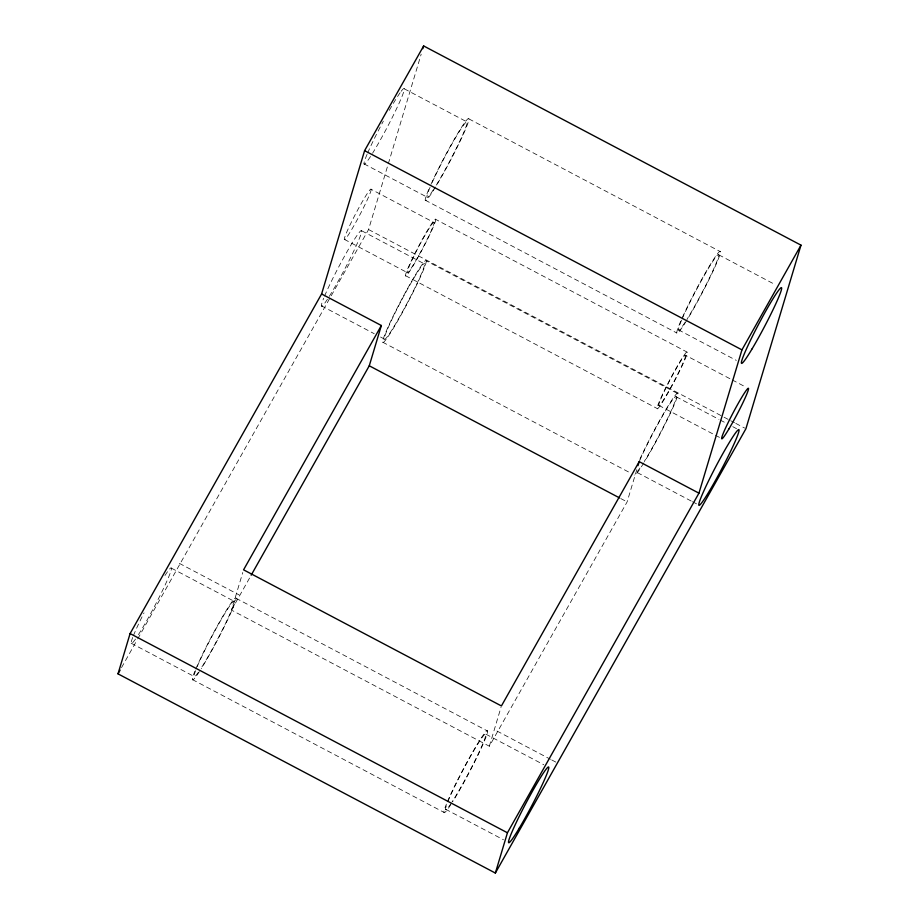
<?xml version="1.0" encoding="UTF-8"?>
<svg xmlns="http://www.w3.org/2000/svg" width="919" height="919" viewBox="0 0 919 919"><rect width="100%" height="100%" fill="white"/><g stroke="black" fill="none" stroke-linecap="round" stroke-linejoin="round"><path stroke-width="0.69" stroke-dasharray="4.59 3.45" d="M636.787 469.689L627.114 501.912L489.345 746.228L231.485 610.101L242.765 572.514M137.712 638.9L368.565 229.532L387.887 165.144M388.3 163.777L421.178 54.175M489.345 746.228L501.016 707.297M121.526 667.608L137.011 640.141M231.485 610.101L250.462 576.454M468.885 118.896L720.45 251.691M404.314 88.821L467.197 122.02M718.773 254.827L775.372 284.706M364.004 163.846L426.898 197.045M678.463 329.852L736.326 360.397M425.221 200.17L676.786 332.977M435.755 219.411A32.096 2.366 -62.2 0 1 413.63 264.959A32.096 2.366 -62.2 0 1 412.539 258.262A32.096 2.366 -62.2 0 1 435.755 219.411L687.32 352.207A32.096 2.366 -62.2 0 1 665.195 397.766A32.096 2.366 -62.2 0 1 664.104 391.069A32.096 2.366 -62.2 0 1 687.32 352.207M371.184 189.337A28.523 2.102 -62.2 0 1 351.517 229.819A28.523 2.102 -62.2 0 1 350.553 223.868A28.523 2.102 -62.2 0 1 371.184 189.337L434.078 222.536A28.523 2.102 -62.2 0 1 414.412 263.018A28.523 2.102 -62.2 0 1 413.447 257.067A28.523 2.102 -62.2 0 1 434.078 222.536M685.643 355.331A28.523 2.102 -62.2 0 1 665.976 395.825A28.523 2.102 -62.2 0 1 665.011 389.874A28.523 2.102 -62.2 0 1 685.643 355.331L730.927 379.237M732.19 379.903L746.021 387.209M368.565 229.532L729.456 420.052M730.72 420.718L734.522 422.729M735.786 423.395L744.643 428.07M426.29 260.87A46.352 3.423 -62.2 0 1 394.331 326.659A46.352 3.423 -62.2 0 1 392.758 316.998A46.352 3.423 -62.2 0 1 426.29 260.87L677.854 393.665M361.718 230.795L424.612 263.994A42.791 3.159 -62.2 0 1 395.101 324.729A42.791 3.159 -62.2 0 1 393.654 315.803A42.791 3.159 -62.2 0 1 424.612 263.994M676.177 396.79L718.945 419.374M720.197 420.04L725.229 422.694M732.776 426.68L736.544 428.668M344.315 239.354L407.209 272.552M658.774 405.359L714.12 434.572M715.384 435.238L720.404 437.892M405.532 275.677L657.096 408.484M321.409 305.82L374.24 333.712M380.535 337.032L384.303 339.019M691.214 501.039L635.868 471.826A42.791 3.159 -62.2 0 0 641.611 465.634M692.466 501.705L697.498 504.359M382.626 342.144L630.4 472.952M620.796 498.569L627.114 501.912M179.366 563.37L239.112 594.915M496.972 731.03L550.492 759.289M551.733 759.944L556.719 762.575M236.022 598.258L487.587 731.064M171.451 568.183L234.345 601.382M485.91 734.189L543.772 764.734M131.141 643.22L194.035 676.418M445.6 809.214L503.463 839.759M192.358 679.543L443.923 812.35M164.949 575.524A42.791 3.159 -62.2 0 1 166.431 582.164A42.791 3.159 -62.2 0 1 138.298 634.845M135.484 639.084A42.791 3.159 -62.2 0 1 132.853 637.062M133.427 635.615A42.791 3.159 -62.2 0 1 144.03 612.87M324.568 296.09A42.791 3.159 -62.2 0 1 359.191 232.473A42.791 3.159 -62.2 0 1 341.822 274.54A42.791 3.159 -62.2 0 1 323.695 298.216M401.189 91.268A42.791 3.159 -62.2 0 1 398.076 105.467A42.791 3.159 -62.2 0 1 372.551 153.255M370.506 156.506A42.791 3.159 -62.2 0 1 367.163 154.116M367.657 152.956A42.791 3.159 -62.2 0 1 377.514 132.279M378.134 131.061A42.791 3.159 -62.2 0 1 383.315 121.182M389.288 110.36A42.791 3.159 -62.2 0 1 400.604 92.061M447.346 801.805A46.352 3.423 -62.2 0 1 477.914 743.207A46.352 3.423 -62.2 0 1 483.658 742.805A46.352 3.423 -62.2 0 1 452.849 801.414M450.953 804.389A46.352 3.423 -62.2 0 1 446.393 804.114M195.781 668.998A46.352 3.423 -62.2 0 1 226.35 610.4A46.352 3.423 -62.2 0 1 232.093 609.998A46.352 3.423 -62.2 0 1 201.284 668.607M199.389 671.582A46.352 3.423 -62.2 0 1 194.828 671.307M639.946 459.098A46.352 3.423 -62.2 0 1 669.79 403.234A46.352 3.423 -62.2 0 1 673.822 405.647A46.352 3.423 -62.2 0 1 644.483 461.809M643.794 462.935A46.352 3.423 -62.2 0 1 634.19 474.951M682.541 317.124A46.352 3.423 -62.2 0 1 712.374 261.26A46.352 3.423 -62.2 0 1 716.406 263.673A46.352 3.423 -62.2 0 1 687.067 319.835M686.378 320.961A46.352 3.423 -62.2 0 1 681.312 319.869M430.965 184.328A46.352 3.423 -62.2 0 1 460.385 129.131A46.352 3.423 -62.2 0 1 465.451 129.441A46.352 3.423 -62.2 0 1 436.916 184.685M435.503 187.028A46.352 3.423 -62.2 0 1 429.747 187.074M682.116 318.962A42.791 3.159 -62.2 0 1 710.215 265.407A42.791 3.159 -62.2 0 1 715.108 265.706A42.791 3.159 -62.2 0 1 687.01 319.261M684.954 322.512A42.791 3.159 -62.2 0 1 681.622 320.122M639.521 460.936A42.791 3.159 -62.2 0 1 667.619 407.381A42.791 3.159 -62.2 0 1 672.524 407.68A42.791 3.159 -62.2 0 1 644.414 461.235M447.886 801.621A42.791 3.159 -62.2 0 1 476.628 745.964A42.791 3.159 -62.2 0 1 481.728 746.274A42.791 3.159 -62.2 0 1 452.102 801.873M451.344 803.022A42.791 3.159 -62.2 0 1 447.312 803.068M432.206 182.422A42.791 3.159 -62.2 0 1 460.488 129.694A42.791 3.159 -62.2 0 1 462.28 135.782A42.791 3.159 -62.2 0 1 434.044 188.682M433.389 189.705A42.791 3.159 -62.2 0 1 431.08 184.949M197.194 666.677A42.791 3.159 -62.2 0 1 226.028 611.594A42.791 3.159 -62.2 0 1 229.796 614.294A42.791 3.159 -62.2 0 1 200.526 669.066M198.378 672.283A42.791 3.159 -62.2 0 1 196.321 668.814"/><path stroke-width="1.38" d="M118.011 673.845L130.096 633.57L321.604 293.965L364.602 150.659L423.648 45.95L800.989 245.155L745.918 428.736L495.352 873.05L118.011 673.845L120.113 670.1M422.82 48.696L423.648 45.95M251.163 575.202L369.266 365.785L381.351 325.51L321.604 293.965M495.352 873.05L507.437 832.775L698.945 493.17L741.943 349.863L800.989 245.155M637.993 465.657L639.199 461.637L698.945 493.17M381.351 325.51L243.569 569.826L501.418 705.953L639.199 461.637M364.602 150.659L741.943 349.863M369.266 365.785L619.532 497.903M130.096 633.57L507.437 832.775M752.156 348.76A42.791 3.159 -62.2 0 0 781.655 288.026A42.791 3.159 -62.2 0 0 750.708 339.835A42.791 3.159 -62.2 0 0 752.156 348.76M709.56 490.735A42.791 3.159 -62.2 0 0 739.06 430A42.791 3.159 -62.2 0 0 708.112 481.809A42.791 3.159 -62.2 0 0 709.56 490.735M519.292 828.122A42.791 3.159 -62.2 0 0 548.804 767.388A42.791 3.159 -62.2 0 0 517.845 819.197A42.791 3.159 -62.2 0 0 519.292 828.122M728.87 429.024A28.523 2.102 -62.2 0 0 748.537 388.542A28.523 2.102 -62.2 0 0 727.905 423.073A28.523 2.102 -62.2 0 0 728.87 429.024"/></g></svg>
